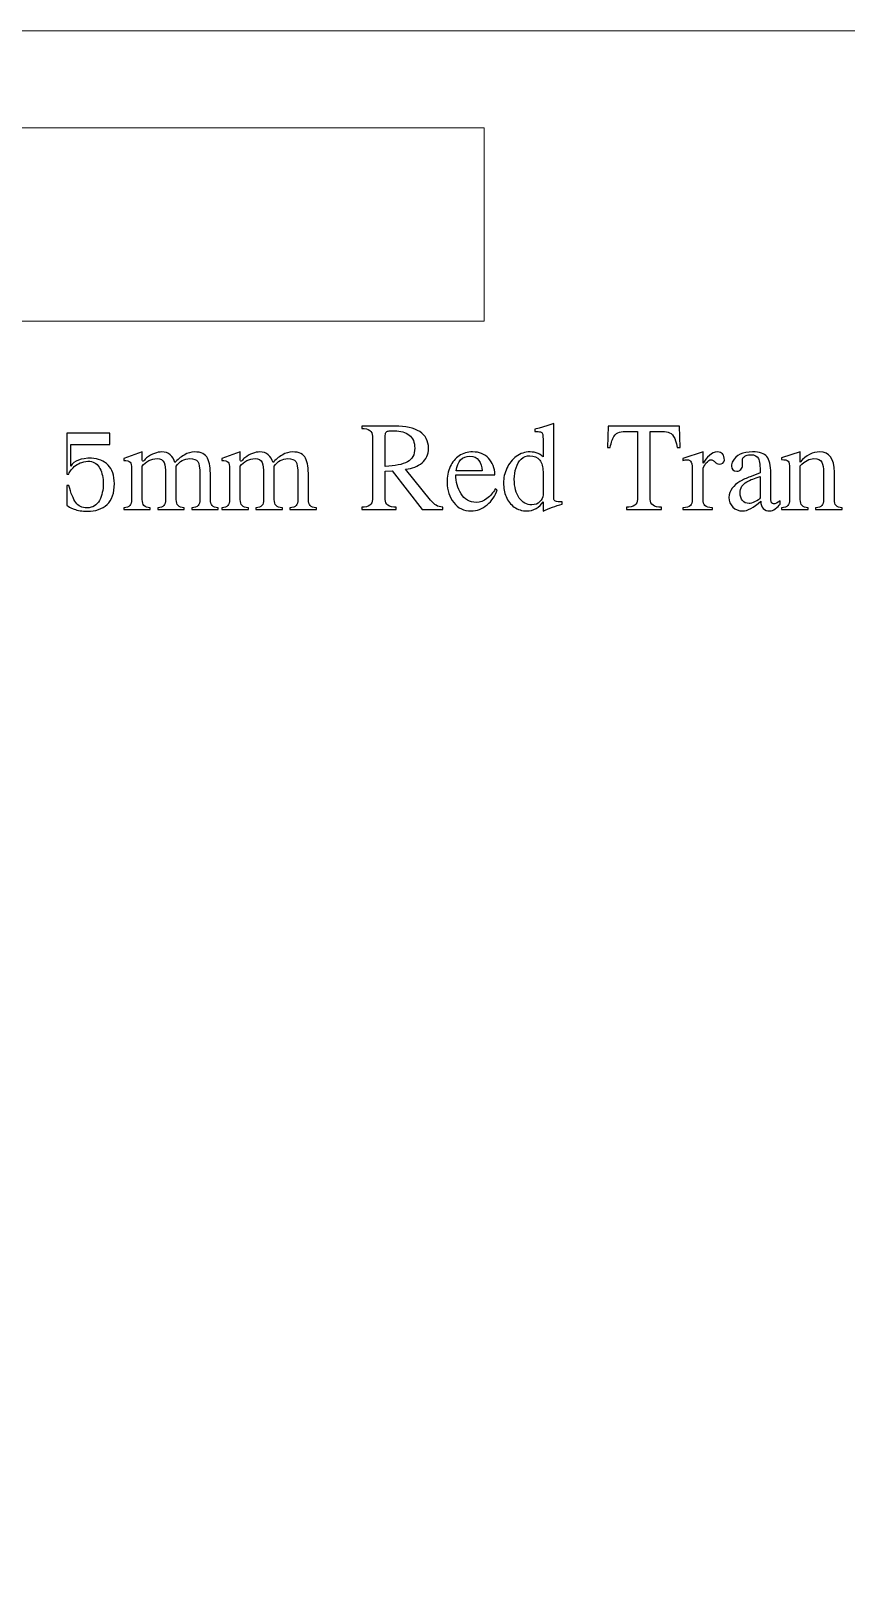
# Model space of a CAD drawing. Header units: inches. Extents: x -3.38 to 3.4, y -1.34 to 5.52.
# Drawn here: x 0.892 to 1.722, y 3.321 to 4.896 of the extents above; entities that cross this region are included whole.
import ezdxf

# ---------------------------------------------------------------- set-up
doc = ezdxf.new("R2010")
doc.units = ezdxf.units.IN
doc.header["$MEASUREMENT"] = 0
doc.layers.add('Layer 1', color=7, linetype='Continuous')

msp = doc.modelspace()

# ---------------------------------------------------------------- linework, layer by layer
at = {"layer": 'Layer 1', "lineweight": 5}
msp.add_lwpolyline([(0.5266, 4.6008), (1.3534, 4.6008), (1.3534, 4.7977), (0.5266, 4.7977), (0.5266, 4.6008)], close=True, dxfattribs=at)
msp.add_open_spline([(0.234, 4.8961), (0.234, 4.8961), (3.2208, 4.8961), (3.2208, 4.8961), (3.2208, 4.8961), (3.3197, 4.8961), (3.4006, 4.8114), (3.4006, 4.7078), (3.4006, 4.7078), (3.4006, 4.7078), (3.4006, 1.9348), (3.4006, 1.9348), (3.4006, 1.9348), (3.4006, 1.8312), (3.3197, 1.7465), (3.2208, 1.7465), (3.2208, 1.7465), (3.2208, 1.7465), (0.234, 1.7465), (0.234, 1.7465), (0.234, 1.7465), (0.1351, 1.7465), (0.0542, 1.8312), (0.0542, 1.9348), (0.0542, 1.9348), (0.0542, 1.9348), (0.0542, 4.7078), (0.0542, 4.7078), (0.0542, 4.7078), (0.0542, 4.8114), (0.1351, 4.8961), (0.234, 4.8961)], degree=3, knots=[0, 0, 0, 0, 0.125, 0.125, 0.125, 0.125, 0.25, 0.25, 0.25, 0.25, 0.375, 0.375, 0.375, 0.375, 0.5, 0.5, 0.5, 0.5, 0.625, 0.625, 0.625, 0.625, 0.75, 0.75, 0.75, 0.75, 0.875, 0.875, 0.875, 0.875, 1, 1, 1, 1], dxfattribs=at)
at = {"layer": 'Layer 1'}
for points, knots in [([(1.2396, 4.4839), (1.2396, 4.4891), (1.2359, 4.4917), (1.2287, 4.4917), (1.2287, 4.4917), (1.2287, 4.4917), (1.2287, 4.4942), (1.2287, 4.4942), (1.2287, 4.4942), (1.2287, 4.4942), (1.2625, 4.4942), (1.2625, 4.4942), (1.2625, 4.4942), (1.2734, 4.4942), (1.2818, 4.4923), (1.2878, 4.4885), (1.2878, 4.4885), (1.2937, 4.4847), (1.2967, 4.4791), (1.2967, 4.4716), (1.2967, 4.4716), (1.2967, 4.4653), (1.2945, 4.4603), (1.2901, 4.4568), (1.2901, 4.4568), (1.2857, 4.4533), (1.2801, 4.4511), (1.2734, 4.4502), (1.2734, 4.4502), (1.2734, 4.4502), (1.2988, 4.4187), (1.2988, 4.4187), (1.2988, 4.4187), (1.3008, 4.4164), (1.3027, 4.4147), (1.3045, 4.4136), (1.3045, 4.4136), (1.3062, 4.4125), (1.3084, 4.4119), (1.3111, 4.4117), (1.3111, 4.4117), (1.3111, 4.4117), (1.3111, 4.4092), (1.3111, 4.4092), (1.3111, 4.4092), (1.3111, 4.4092), (1.2903, 4.4092), (1.2903, 4.4092), (1.2903, 4.4092), (1.2903, 4.4092), (1.2598, 4.4486), (1.2598, 4.4486), (1.2598, 4.4486), (1.2598, 4.4486), (1.2526, 4.4484), (1.2526, 4.4484), (1.2526, 4.4484), (1.2526, 4.4484), (1.2526, 4.4195), (1.2526, 4.4195), (1.2526, 4.4195), (1.2526, 4.4143), (1.2564, 4.4117), (1.2639, 4.4117), (1.2639, 4.4117), (1.2639, 4.4117), (1.2639, 4.4092), (1.2639, 4.4092), (1.2639, 4.4092), (1.2639, 4.4092), (1.2287, 4.4092), (1.2287, 4.4092), (1.2287, 4.4092), (1.2287, 4.4092), (1.2287, 4.4117), (1.2287, 4.4117), (1.2287, 4.4117), (1.2359, 4.4117), (1.2396, 4.4143), (1.2396, 4.4195), (1.2396, 4.4195), (1.2396, 4.4195), (1.2396, 4.4839), (1.2396, 4.4839)], [0, 0, 0, 0, 0.047619, 0.047619, 0.047619, 0.047619, 0.095238, 0.095238, 0.095238, 0.095238, 0.142857, 0.142857, 0.142857, 0.142857, 0.190476, 0.190476, 0.190476, 0.190476, 0.238095, 0.238095, 0.238095, 0.238095, 0.285714, 0.285714, 0.285714, 0.285714, 0.333333, 0.333333, 0.333333, 0.333333, 0.380952, 0.380952, 0.380952, 0.380952, 0.428571, 0.428571, 0.428571, 0.428571, 0.47619, 0.47619, 0.47619, 0.47619, 0.52381, 0.52381, 0.52381, 0.52381, 0.571429, 0.571429, 0.571429, 0.571429, 0.619048, 0.619048, 0.619048, 0.619048, 0.666667, 0.666667, 0.666667, 0.666667, 0.714286, 0.714286, 0.714286, 0.714286, 0.761905, 0.761905, 0.761905, 0.761905, 0.809524, 0.809524, 0.809524, 0.809524, 0.857143, 0.857143, 0.857143, 0.857143, 0.904762, 0.904762, 0.904762, 0.904762, 0.952381, 0.952381, 0.952381, 0.952381, 1, 1, 1, 1]), ([(1.2526, 4.4531), (1.2627, 4.4536), (1.2703, 4.4551), (1.2752, 4.4578), (1.2752, 4.4578), (1.2802, 4.4604), (1.2827, 4.465), (1.2827, 4.4716), (1.2827, 4.4716), (1.2827, 4.4776), (1.2808, 4.4821), (1.2771, 4.485), (1.2771, 4.485), (1.2733, 4.4879), (1.2684, 4.4893), (1.2621, 4.4893), (1.2621, 4.4893), (1.259, 4.4893), (1.2568, 4.4893), (1.2556, 4.4891), (1.2556, 4.4891), (1.2545, 4.4889), (1.2537, 4.4884), (1.2533, 4.4876), (1.2533, 4.4876), (1.2529, 4.4868), (1.2526, 4.4853), (1.2526, 4.4833), (1.2526, 4.4833), (1.2526, 4.4833), (1.2526, 4.4531), (1.2526, 4.4531)], [0, 0, 0, 0, 0.125, 0.125, 0.125, 0.125, 0.25, 0.25, 0.25, 0.25, 0.375, 0.375, 0.375, 0.375, 0.5, 0.5, 0.5, 0.5, 0.625, 0.625, 0.625, 0.625, 0.75, 0.75, 0.75, 0.75, 0.875, 0.875, 0.875, 0.875, 1, 1, 1, 1]), ([(1.4241, 4.4207), (1.4241, 4.4192), (1.4247, 4.4181), (1.4259, 4.4177), (1.4259, 4.4177), (1.4271, 4.4172), (1.4293, 4.417), (1.4327, 4.417), (1.4327, 4.417), (1.4327, 4.417), (1.4327, 4.4149), (1.4327, 4.4149), (1.4327, 4.4149), (1.4259, 4.413), (1.4194, 4.4105), (1.4132, 4.4075), (1.4132, 4.4075), (1.4132, 4.4075), (1.4132, 4.417), (1.4132, 4.417), (1.4132, 4.417), (1.4115, 4.4143), (1.4091, 4.4121), (1.4061, 4.4104), (1.4061, 4.4104), (1.4031, 4.4087), (1.4, 4.4078), (1.3968, 4.4078), (1.3968, 4.4078), (1.3918, 4.4078), (1.3875, 4.4092), (1.3839, 4.4118), (1.3839, 4.4118), (1.3802, 4.4145), (1.3775, 4.418), (1.3757, 4.4224), (1.3757, 4.4224), (1.3739, 4.4267), (1.373, 4.4313), (1.373, 4.4362), (1.373, 4.4362), (1.373, 4.4414), (1.3741, 4.4464), (1.3764, 4.4513), (1.3764, 4.4513), (1.3786, 4.4561), (1.3818, 4.4601), (1.386, 4.4633), (1.386, 4.4633), (1.3901, 4.4664), (1.3947, 4.4679), (1.4, 4.4679), (1.4, 4.4679), (1.403, 4.4679), (1.4057, 4.4674), (1.4081, 4.4663), (1.4081, 4.4663), (1.4105, 4.4652), (1.4122, 4.464), (1.4132, 4.4628), (1.4132, 4.4628), (1.4132, 4.4628), (1.4132, 4.4812), (1.4132, 4.4812), (1.4132, 4.4812), (1.4132, 4.4837), (1.4131, 4.4855), (1.4127, 4.4864), (1.4127, 4.4864), (1.4124, 4.4873), (1.4117, 4.488), (1.4106, 4.4883), (1.4106, 4.4883), (1.4095, 4.4886), (1.4076, 4.4887), (1.4048, 4.4887), (1.4048, 4.4887), (1.4048, 4.4887), (1.4048, 4.4911), (1.4048, 4.4911), (1.4048, 4.4911), (1.4115, 4.4927), (1.4152, 4.4937), (1.4159, 4.494), (1.4159, 4.494), (1.4159, 4.494), (1.4241, 4.4967), (1.4241, 4.4967), (1.4241, 4.4967), (1.4241, 4.4967), (1.4241, 4.4207), (1.4241, 4.4207)], [0, 0, 0, 0, 0.043478, 0.043478, 0.043478, 0.043478, 0.086957, 0.086957, 0.086957, 0.086957, 0.130435, 0.130435, 0.130435, 0.130435, 0.173913, 0.173913, 0.173913, 0.173913, 0.217391, 0.217391, 0.217391, 0.217391, 0.26087, 0.26087, 0.26087, 0.26087, 0.304348, 0.304348, 0.304348, 0.304348, 0.347826, 0.347826, 0.347826, 0.347826, 0.391304, 0.391304, 0.391304, 0.391304, 0.434783, 0.434783, 0.434783, 0.434783, 0.478261, 0.478261, 0.478261, 0.478261, 0.521739, 0.521739, 0.521739, 0.521739, 0.565217, 0.565217, 0.565217, 0.565217, 0.608696, 0.608696, 0.608696, 0.608696, 0.652174, 0.652174, 0.652174, 0.652174, 0.695652, 0.695652, 0.695652, 0.695652, 0.73913, 0.73913, 0.73913, 0.73913, 0.782609, 0.782609, 0.782609, 0.782609, 0.826087, 0.826087, 0.826087, 0.826087, 0.869565, 0.869565, 0.869565, 0.869565, 0.913043, 0.913043, 0.913043, 0.913043, 0.956522, 0.956522, 0.956522, 0.956522, 1, 1, 1, 1]), ([(1.5336, 4.4092), (1.5336, 4.4092), (1.498, 4.4092), (1.498, 4.4092), (1.498, 4.4092), (1.498, 4.4092), (1.498, 4.4117), (1.498, 4.4117), (1.498, 4.4117), (1.5055, 4.4117), (1.5093, 4.4143), (1.5093, 4.4195), (1.5093, 4.4195), (1.5093, 4.4195), (1.5093, 4.4887), (1.5093, 4.4887), (1.5093, 4.4887), (1.5093, 4.4887), (1.5, 4.4887), (1.5, 4.4887), (1.5, 4.4887), (1.496, 4.4887), (1.493, 4.4885), (1.4909, 4.488), (1.4909, 4.488), (1.4889, 4.4874), (1.487, 4.486), (1.4854, 4.4837), (1.4854, 4.4837), (1.4839, 4.4814), (1.4826, 4.4776), (1.4816, 4.4724), (1.4816, 4.4724), (1.4816, 4.4724), (1.4787, 4.4724), (1.4787, 4.4724), (1.4787, 4.4724), (1.4787, 4.4724), (1.4795, 4.4942), (1.4795, 4.4942), (1.4795, 4.4942), (1.4795, 4.4942), (1.552, 4.4942), (1.552, 4.4942), (1.552, 4.4942), (1.552, 4.4942), (1.5528, 4.4724), (1.5528, 4.4724), (1.5528, 4.4724), (1.5528, 4.4724), (1.5497, 4.4724), (1.5497, 4.4724), (1.5497, 4.4724), (1.5488, 4.4776), (1.5476, 4.4813), (1.5461, 4.4836), (1.5461, 4.4836), (1.5445, 4.486), (1.5426, 4.4874), (1.5405, 4.488), (1.5405, 4.488), (1.5384, 4.4885), (1.5354, 4.4887), (1.5314, 4.4887), (1.5314, 4.4887), (1.5314, 4.4887), (1.5223, 4.4887), (1.5223, 4.4887), (1.5223, 4.4887), (1.5223, 4.4887), (1.5223, 4.4195), (1.5223, 4.4195), (1.5223, 4.4195), (1.5223, 4.4143), (1.5261, 4.4117), (1.5336, 4.4117), (1.5336, 4.4117), (1.5336, 4.4117), (1.5336, 4.4092), (1.5336, 4.4092)], [0, 0, 0, 0, 0.05, 0.05, 0.05, 0.05, 0.1, 0.1, 0.1, 0.1, 0.15, 0.15, 0.15, 0.15, 0.2, 0.2, 0.2, 0.2, 0.25, 0.25, 0.25, 0.25, 0.3, 0.3, 0.3, 0.3, 0.35, 0.35, 0.35, 0.35, 0.4, 0.4, 0.4, 0.4, 0.45, 0.45, 0.45, 0.45, 0.5, 0.5, 0.5, 0.5, 0.55, 0.55, 0.55, 0.55, 0.6, 0.6, 0.6, 0.6, 0.65, 0.65, 0.65, 0.65, 0.7, 0.7, 0.7, 0.7, 0.75, 0.75, 0.75, 0.75, 0.8, 0.8, 0.8, 0.8, 0.85, 0.85, 0.85, 0.85, 0.9, 0.9, 0.9, 0.9, 0.95, 0.95, 0.95, 0.95, 1, 1, 1, 1]), ([(0.9288, 4.4454), (0.9288, 4.4454), (0.9288, 4.4869), (0.9288, 4.4869), (0.9288, 4.4869), (0.9288, 4.4869), (0.9724, 4.4869), (0.9724, 4.4869), (0.9724, 4.4869), (0.9724, 4.4869), (0.9724, 4.4753), (0.9724, 4.4753), (0.9724, 4.4753), (0.9724, 4.4753), (0.9327, 4.4753), (0.9327, 4.4753), (0.9327, 4.4753), (0.9327, 4.4753), (0.9327, 4.4535), (0.9327, 4.4535), (0.9327, 4.4535), (0.9361, 4.4589), (0.9431, 4.4615), (0.9538, 4.4615), (0.9538, 4.4615), (0.9607, 4.4611), (0.9663, 4.4588), (0.9706, 4.4545), (0.9706, 4.4545), (0.9748, 4.4502), (0.977, 4.4439), (0.9771, 4.4356), (0.9771, 4.4356), (0.9771, 4.426), (0.9746, 4.4189), (0.9696, 4.4143), (0.9696, 4.4143), (0.9647, 4.4098), (0.958, 4.4075), (0.9498, 4.4075), (0.9498, 4.4075), (0.9442, 4.4075), (0.9396, 4.4082), (0.9361, 4.4097), (0.9361, 4.4097), (0.9325, 4.4112), (0.93, 4.4124), (0.9288, 4.4135), (0.9288, 4.4135), (0.9288, 4.4135), (0.9288, 4.4337), (0.9288, 4.4337), (0.9288, 4.4337), (0.9288, 4.4337), (0.9308, 4.4337), (0.9308, 4.4337), (0.9308, 4.4337), (0.9329, 4.4258), (0.9353, 4.42), (0.9378, 4.4164), (0.9378, 4.4164), (0.9403, 4.4128), (0.9442, 4.411), (0.9494, 4.411), (0.9494, 4.411), (0.9551, 4.4111), (0.9593, 4.4136), (0.9619, 4.4185), (0.9619, 4.4185), (0.9645, 4.4235), (0.9658, 4.4292), (0.9658, 4.4356), (0.9658, 4.4356), (0.9657, 4.4415), (0.9646, 4.4466), (0.9624, 4.4509), (0.9624, 4.4509), (0.9602, 4.4552), (0.9568, 4.4577), (0.9522, 4.4584), (0.9522, 4.4584), (0.9462, 4.4584), (0.9414, 4.4569), (0.9377, 4.454), (0.9377, 4.454), (0.9339, 4.4511), (0.9316, 4.4483), (0.9308, 4.4454), (0.9308, 4.4454), (0.9308, 4.4454), (0.9288, 4.4454), (0.9288, 4.4454)], [0, 0, 0, 0, 0.043478, 0.043478, 0.043478, 0.043478, 0.086957, 0.086957, 0.086957, 0.086957, 0.130435, 0.130435, 0.130435, 0.130435, 0.173913, 0.173913, 0.173913, 0.173913, 0.217391, 0.217391, 0.217391, 0.217391, 0.26087, 0.26087, 0.26087, 0.26087, 0.304348, 0.304348, 0.304348, 0.304348, 0.347826, 0.347826, 0.347826, 0.347826, 0.391304, 0.391304, 0.391304, 0.391304, 0.434783, 0.434783, 0.434783, 0.434783, 0.478261, 0.478261, 0.478261, 0.478261, 0.521739, 0.521739, 0.521739, 0.521739, 0.565217, 0.565217, 0.565217, 0.565217, 0.608696, 0.608696, 0.608696, 0.608696, 0.652174, 0.652174, 0.652174, 0.652174, 0.695652, 0.695652, 0.695652, 0.695652, 0.73913, 0.73913, 0.73913, 0.73913, 0.782609, 0.782609, 0.782609, 0.782609, 0.826087, 0.826087, 0.826087, 0.826087, 0.869565, 0.869565, 0.869565, 0.869565, 0.913043, 0.913043, 0.913043, 0.913043, 0.956522, 0.956522, 0.956522, 0.956522, 1, 1, 1, 1]), ([(0.9946, 4.4506), (0.9946, 4.4541), (0.9941, 4.4564), (0.993, 4.4575), (0.993, 4.4575), (0.992, 4.4586), (0.9898, 4.4592), (0.9866, 4.4592), (0.9866, 4.4592), (0.9866, 4.4592), (0.9866, 4.4613), (0.9866, 4.4613), (0.9866, 4.4613), (0.9866, 4.4613), (1.0055, 4.4679), (1.0055, 4.4679), (1.0055, 4.4679), (1.0055, 4.4679), (1.0055, 4.4596), (1.0055, 4.4596), (1.0055, 4.4596), (1.0055, 4.4588), (1.0057, 4.4584), (1.006, 4.4584), (1.006, 4.4584), (1.0063, 4.4584), (1.0066, 4.4586), (1.007, 4.4589), (1.007, 4.4589), (1.0074, 4.4593), (1.0079, 4.4598), (1.0084, 4.4604), (1.0084, 4.4604), (1.009, 4.461), (1.0095, 4.4615), (1.0099, 4.4619), (1.0099, 4.4619), (1.0154, 4.4659), (1.0206, 4.4679), (1.0255, 4.4679), (1.0255, 4.4679), (1.0288, 4.4679), (1.0316, 4.4669), (1.034, 4.4649), (1.034, 4.4649), (1.0364, 4.4629), (1.038, 4.4602), (1.0387, 4.457), (1.0387, 4.457), (1.0413, 4.46), (1.0444, 4.4625), (1.048, 4.4647), (1.048, 4.4647), (1.0517, 4.4669), (1.0552, 4.4679), (1.0585, 4.4679), (1.0585, 4.4679), (1.0654, 4.4679), (1.0699, 4.4658), (1.0719, 4.4614), (1.0719, 4.4614), (1.0739, 4.457), (1.0749, 4.451), (1.0749, 4.4434), (1.0749, 4.4434), (1.0749, 4.4434), (1.0749, 4.4195), (1.0749, 4.4195), (1.0749, 4.4195), (1.0749, 4.4167), (1.0755, 4.4146), (1.0766, 4.4133), (1.0766, 4.4133), (1.0778, 4.412), (1.0799, 4.4112), (1.0828, 4.411), (1.0828, 4.411), (1.0828, 4.411), (1.0828, 4.4092), (1.0828, 4.4092), (1.0828, 4.4092), (1.0828, 4.4092), (1.0558, 4.4092), (1.0558, 4.4092), (1.0558, 4.4092), (1.0558, 4.4092), (1.0558, 4.411), (1.0558, 4.411), (1.0558, 4.411), (1.0589, 4.4112), (1.0611, 4.412), (1.0622, 4.4133), (1.0622, 4.4133), (1.0634, 4.4146), (1.064, 4.4167), (1.064, 4.4195), (1.064, 4.4195), (1.064, 4.4195), (1.064, 4.4456), (1.064, 4.4456), (1.064, 4.4456), (1.064, 4.4517), (1.0633, 4.4559), (1.062, 4.458), (1.062, 4.458), (1.0606, 4.4601), (1.0579, 4.4611), (1.0539, 4.4611), (1.0539, 4.4611), (1.0481, 4.4611), (1.0435, 4.4585), (1.0401, 4.4533), (1.0401, 4.4533), (1.0401, 4.4533), (1.0401, 4.4195), (1.0401, 4.4195), (1.0401, 4.4195), (1.0401, 4.4167), (1.0407, 4.4146), (1.0419, 4.4133), (1.0419, 4.4133), (1.0431, 4.412), (1.0452, 4.4112), (1.0482, 4.411), (1.0482, 4.411), (1.0482, 4.411), (1.0482, 4.4092), (1.0482, 4.4092), (1.0482, 4.4092), (1.0482, 4.4092), (1.0212, 4.4092), (1.0212, 4.4092), (1.0212, 4.4092), (1.0212, 4.4092), (1.0212, 4.411), (1.0212, 4.411), (1.0212, 4.411), (1.0242, 4.4112), (1.0263, 4.412), (1.0275, 4.4133), (1.0275, 4.4133), (1.0286, 4.4146), (1.0292, 4.4167), (1.0292, 4.4195), (1.0292, 4.4195), (1.0292, 4.4195), (1.0292, 4.4461), (1.0292, 4.4461), (1.0292, 4.4461), (1.0292, 4.4507), (1.0287, 4.4543), (1.0276, 4.457), (1.0276, 4.457), (1.0265, 4.4598), (1.0242, 4.4611), (1.0205, 4.4611), (1.0205, 4.4611), (1.0176, 4.4611), (1.0148, 4.4604), (1.012, 4.459), (1.012, 4.459), (1.0092, 4.4576), (1.007, 4.4558), (1.0055, 4.4535), (1.0055, 4.4535), (1.0055, 4.4535), (1.0055, 4.4195), (1.0055, 4.4195), (1.0055, 4.4195), (1.0055, 4.4167), (1.006, 4.4146), (1.0072, 4.4133), (1.0072, 4.4133), (1.0084, 4.412), (1.0105, 4.4112), (1.0136, 4.411), (1.0136, 4.411), (1.0136, 4.411), (1.0136, 4.4092), (1.0136, 4.4092), (1.0136, 4.4092), (1.0136, 4.4092), (0.9866, 4.4092), (0.9866, 4.4092), (0.9866, 4.4092), (0.9866, 4.4092), (0.9866, 4.411), (0.9866, 4.411), (0.9866, 4.411), (0.9896, 4.4112), (0.9917, 4.412), (0.9929, 4.4133), (0.9929, 4.4133), (0.994, 4.4146), (0.9946, 4.4167), (0.9946, 4.4195), (0.9946, 4.4195), (0.9946, 4.4195), (0.9946, 4.4506), (0.9946, 4.4506)], [0, 0, 0, 0, 0.02, 0.02, 0.02, 0.02, 0.04, 0.04, 0.04, 0.04, 0.06, 0.06, 0.06, 0.06, 0.08, 0.08, 0.08, 0.08, 0.1, 0.1, 0.1, 0.1, 0.12, 0.12, 0.12, 0.12, 0.14, 0.14, 0.14, 0.14, 0.16, 0.16, 0.16, 0.16, 0.18, 0.18, 0.18, 0.18, 0.2, 0.2, 0.2, 0.2, 0.22, 0.22, 0.22, 0.22, 0.24, 0.24, 0.24, 0.24, 0.26, 0.26, 0.26, 0.26, 0.28, 0.28, 0.28, 0.28, 0.3, 0.3, 0.3, 0.3, 0.32, 0.32, 0.32, 0.32, 0.34, 0.34, 0.34, 0.34, 0.36, 0.36, 0.36, 0.36, 0.38, 0.38, 0.38, 0.38, 0.4, 0.4, 0.4, 0.4, 0.42, 0.42, 0.42, 0.42, 0.44, 0.44, 0.44, 0.44, 0.46, 0.46, 0.46, 0.46, 0.48, 0.48, 0.48, 0.48, 0.5, 0.5, 0.5, 0.5, 0.52, 0.52, 0.52, 0.52, 0.54, 0.54, 0.54, 0.54, 0.56, 0.56, 0.56, 0.56, 0.58, 0.58, 0.58, 0.58, 0.6, 0.6, 0.6, 0.6, 0.62, 0.62, 0.62, 0.62, 0.64, 0.64, 0.64, 0.64, 0.66, 0.66, 0.66, 0.66, 0.68, 0.68, 0.68, 0.68, 0.7, 0.7, 0.7, 0.7, 0.72, 0.72, 0.72, 0.72, 0.74, 0.74, 0.74, 0.74, 0.76, 0.76, 0.76, 0.76, 0.78, 0.78, 0.78, 0.78, 0.8, 0.8, 0.8, 0.8, 0.82, 0.82, 0.82, 0.82, 0.84, 0.84, 0.84, 0.84, 0.86, 0.86, 0.86, 0.86, 0.88, 0.88, 0.88, 0.88, 0.9, 0.9, 0.9, 0.9, 0.92, 0.92, 0.92, 0.92, 0.94, 0.94, 0.94, 0.94, 0.96, 0.96, 0.96, 0.96, 0.98, 0.98, 0.98, 0.98, 1, 1, 1, 1]), ([(1.0943, 4.4506), (1.0943, 4.4541), (1.0938, 4.4564), (1.0928, 4.4575), (1.0928, 4.4575), (1.0918, 4.4586), (1.0896, 4.4592), (1.0864, 4.4592), (1.0864, 4.4592), (1.0864, 4.4592), (1.0864, 4.4613), (1.0864, 4.4613), (1.0864, 4.4613), (1.0864, 4.4613), (1.1052, 4.4679), (1.1052, 4.4679), (1.1052, 4.4679), (1.1052, 4.4679), (1.1052, 4.4596), (1.1052, 4.4596), (1.1052, 4.4596), (1.1052, 4.4588), (1.1054, 4.4584), (1.1058, 4.4584), (1.1058, 4.4584), (1.106, 4.4584), (1.1064, 4.4586), (1.1068, 4.4589), (1.1068, 4.4589), (1.1072, 4.4593), (1.1077, 4.4598), (1.1082, 4.4604), (1.1082, 4.4604), (1.1087, 4.461), (1.1092, 4.4615), (1.1097, 4.4619), (1.1097, 4.4619), (1.1151, 4.4659), (1.1203, 4.4679), (1.1252, 4.4679), (1.1252, 4.4679), (1.1285, 4.4679), (1.1313, 4.4669), (1.1337, 4.4649), (1.1337, 4.4649), (1.1362, 4.4629), (1.1377, 4.4602), (1.1385, 4.457), (1.1385, 4.457), (1.141, 4.46), (1.1441, 4.4625), (1.1478, 4.4647), (1.1478, 4.4647), (1.1514, 4.4669), (1.1549, 4.4679), (1.1583, 4.4679), (1.1583, 4.4679), (1.1652, 4.4679), (1.1696, 4.4658), (1.1716, 4.4614), (1.1716, 4.4614), (1.1736, 4.457), (1.1746, 4.451), (1.1746, 4.4434), (1.1746, 4.4434), (1.1746, 4.4434), (1.1746, 4.4195), (1.1746, 4.4195), (1.1746, 4.4195), (1.1746, 4.4167), (1.1752, 4.4146), (1.1764, 4.4133), (1.1764, 4.4133), (1.1775, 4.412), (1.1796, 4.4112), (1.1826, 4.411), (1.1826, 4.411), (1.1826, 4.411), (1.1826, 4.4092), (1.1826, 4.4092), (1.1826, 4.4092), (1.1826, 4.4092), (1.1556, 4.4092), (1.1556, 4.4092), (1.1556, 4.4092), (1.1556, 4.4092), (1.1556, 4.411), (1.1556, 4.411), (1.1556, 4.411), (1.1587, 4.4112), (1.1608, 4.412), (1.162, 4.4133), (1.162, 4.4133), (1.1632, 4.4146), (1.1637, 4.4167), (1.1637, 4.4195), (1.1637, 4.4195), (1.1637, 4.4195), (1.1637, 4.4456), (1.1637, 4.4456), (1.1637, 4.4456), (1.1637, 4.4517), (1.1631, 4.4559), (1.1617, 4.458), (1.1617, 4.458), (1.1604, 4.4601), (1.1577, 4.4611), (1.1536, 4.4611), (1.1536, 4.4611), (1.1479, 4.4611), (1.1433, 4.4585), (1.1398, 4.4533), (1.1398, 4.4533), (1.1398, 4.4533), (1.1398, 4.4195), (1.1398, 4.4195), (1.1398, 4.4195), (1.1398, 4.4167), (1.1404, 4.4146), (1.1416, 4.4133), (1.1416, 4.4133), (1.1428, 4.412), (1.1449, 4.4112), (1.148, 4.411), (1.148, 4.411), (1.148, 4.411), (1.148, 4.4092), (1.148, 4.4092), (1.148, 4.4092), (1.148, 4.4092), (1.121, 4.4092), (1.121, 4.4092), (1.121, 4.4092), (1.121, 4.4092), (1.121, 4.411), (1.121, 4.411), (1.121, 4.411), (1.124, 4.4112), (1.126, 4.412), (1.1272, 4.4133), (1.1272, 4.4133), (1.1284, 4.4146), (1.1289, 4.4167), (1.1289, 4.4195), (1.1289, 4.4195), (1.1289, 4.4195), (1.1289, 4.4461), (1.1289, 4.4461), (1.1289, 4.4461), (1.1289, 4.4507), (1.1284, 4.4543), (1.1273, 4.457), (1.1273, 4.457), (1.1263, 4.4598), (1.1239, 4.4611), (1.1202, 4.4611), (1.1202, 4.4611), (1.1174, 4.4611), (1.1146, 4.4604), (1.1118, 4.459), (1.1118, 4.459), (1.109, 4.4576), (1.1068, 4.4558), (1.1052, 4.4535), (1.1052, 4.4535), (1.1052, 4.4535), (1.1052, 4.4195), (1.1052, 4.4195), (1.1052, 4.4195), (1.1052, 4.4167), (1.1058, 4.4146), (1.107, 4.4133), (1.107, 4.4133), (1.1082, 4.412), (1.1103, 4.4112), (1.1134, 4.411), (1.1134, 4.411), (1.1134, 4.411), (1.1134, 4.4092), (1.1134, 4.4092), (1.1134, 4.4092), (1.1134, 4.4092), (1.0864, 4.4092), (1.0864, 4.4092), (1.0864, 4.4092), (1.0864, 4.4092), (1.0864, 4.411), (1.0864, 4.411), (1.0864, 4.411), (1.0894, 4.4112), (1.0914, 4.412), (1.0926, 4.4133), (1.0926, 4.4133), (1.0937, 4.4146), (1.0943, 4.4167), (1.0943, 4.4195), (1.0943, 4.4195), (1.0943, 4.4195), (1.0943, 4.4506), (1.0943, 4.4506)], [0, 0, 0, 0, 0.02, 0.02, 0.02, 0.02, 0.04, 0.04, 0.04, 0.04, 0.06, 0.06, 0.06, 0.06, 0.08, 0.08, 0.08, 0.08, 0.1, 0.1, 0.1, 0.1, 0.12, 0.12, 0.12, 0.12, 0.14, 0.14, 0.14, 0.14, 0.16, 0.16, 0.16, 0.16, 0.18, 0.18, 0.18, 0.18, 0.2, 0.2, 0.2, 0.2, 0.22, 0.22, 0.22, 0.22, 0.24, 0.24, 0.24, 0.24, 0.26, 0.26, 0.26, 0.26, 0.28, 0.28, 0.28, 0.28, 0.3, 0.3, 0.3, 0.3, 0.32, 0.32, 0.32, 0.32, 0.34, 0.34, 0.34, 0.34, 0.36, 0.36, 0.36, 0.36, 0.38, 0.38, 0.38, 0.38, 0.4, 0.4, 0.4, 0.4, 0.42, 0.42, 0.42, 0.42, 0.44, 0.44, 0.44, 0.44, 0.46, 0.46, 0.46, 0.46, 0.48, 0.48, 0.48, 0.48, 0.5, 0.5, 0.5, 0.5, 0.52, 0.52, 0.52, 0.52, 0.54, 0.54, 0.54, 0.54, 0.56, 0.56, 0.56, 0.56, 0.58, 0.58, 0.58, 0.58, 0.6, 0.6, 0.6, 0.6, 0.62, 0.62, 0.62, 0.62, 0.64, 0.64, 0.64, 0.64, 0.66, 0.66, 0.66, 0.66, 0.68, 0.68, 0.68, 0.68, 0.7, 0.7, 0.7, 0.7, 0.72, 0.72, 0.72, 0.72, 0.74, 0.74, 0.74, 0.74, 0.76, 0.76, 0.76, 0.76, 0.78, 0.78, 0.78, 0.78, 0.8, 0.8, 0.8, 0.8, 0.82, 0.82, 0.82, 0.82, 0.84, 0.84, 0.84, 0.84, 0.86, 0.86, 0.86, 0.86, 0.88, 0.88, 0.88, 0.88, 0.9, 0.9, 0.9, 0.9, 0.92, 0.92, 0.92, 0.92, 0.94, 0.94, 0.94, 0.94, 0.96, 0.96, 0.96, 0.96, 0.98, 0.98, 0.98, 0.98, 1, 1, 1, 1]), ([(1.3244, 4.4446), (1.3244, 4.4375), (1.3263, 4.431), (1.3298, 4.4253), (1.3298, 4.4253), (1.3334, 4.4195), (1.3385, 4.4166), (1.3452, 4.4166), (1.3452, 4.4166), (1.3491, 4.4166), (1.3528, 4.4179), (1.3562, 4.4205), (1.3562, 4.4205), (1.3596, 4.4231), (1.3624, 4.4263), (1.3646, 4.4302), (1.3646, 4.4302), (1.3646, 4.4302), (1.3667, 4.4294), (1.3667, 4.4294), (1.3667, 4.4294), (1.3646, 4.4233), (1.3611, 4.4181), (1.3563, 4.414), (1.3563, 4.414), (1.3515, 4.4099), (1.346, 4.4078), (1.3399, 4.4078), (1.3399, 4.4078), (1.3327, 4.4078), (1.3269, 4.4107), (1.3224, 4.4163), (1.3224, 4.4163), (1.3178, 4.422), (1.3156, 4.4288), (1.3156, 4.4367), (1.3156, 4.4367), (1.3156, 4.4427), (1.3166, 4.4481), (1.3188, 4.4529), (1.3188, 4.4529), (1.3209, 4.4576), (1.3239, 4.4613), (1.3279, 4.4639), (1.3279, 4.4639), (1.3318, 4.4666), (1.3364, 4.4679), (1.3416, 4.4679), (1.3416, 4.4679), (1.3484, 4.4679), (1.3538, 4.4658), (1.3578, 4.4614), (1.3578, 4.4614), (1.3619, 4.4571), (1.364, 4.4515), (1.3642, 4.4446), (1.3642, 4.4446), (1.3642, 4.4446), (1.3244, 4.4446), (1.3244, 4.4446)], [0, 0, 0, 0, 0.066667, 0.066667, 0.066667, 0.066667, 0.133333, 0.133333, 0.133333, 0.133333, 0.2, 0.2, 0.2, 0.2, 0.266667, 0.266667, 0.266667, 0.266667, 0.333333, 0.333333, 0.333333, 0.333333, 0.4, 0.4, 0.4, 0.4, 0.466667, 0.466667, 0.466667, 0.466667, 0.533333, 0.533333, 0.533333, 0.533333, 0.6, 0.6, 0.6, 0.6, 0.666667, 0.666667, 0.666667, 0.666667, 0.733333, 0.733333, 0.733333, 0.733333, 0.8, 0.8, 0.8, 0.8, 0.866667, 0.866667, 0.866667, 0.866667, 0.933333, 0.933333, 0.933333, 0.933333, 1, 1, 1, 1]), ([(1.3512, 4.4486), (1.351, 4.4529), (1.3498, 4.4564), (1.3478, 4.4592), (1.3478, 4.4592), (1.3458, 4.4621), (1.3429, 4.4635), (1.3389, 4.4635), (1.3389, 4.4635), (1.3309, 4.4635), (1.3262, 4.4585), (1.3247, 4.4486), (1.3247, 4.4486), (1.3247, 4.4486), (1.3512, 4.4486), (1.3512, 4.4486)], [0, 0, 0, 0, 0.25, 0.25, 0.25, 0.25, 0.5, 0.5, 0.5, 0.5, 0.75, 0.75, 0.75, 0.75, 1, 1, 1, 1]), ([(1.4132, 4.4477), (1.4132, 4.4527), (1.4121, 4.4566), (1.4098, 4.4596), (1.4098, 4.4596), (1.4076, 4.4625), (1.4042, 4.464), (1.3998, 4.464), (1.3998, 4.464), (1.3964, 4.464), (1.3935, 4.4629), (1.3911, 4.4606), (1.3911, 4.4606), (1.3887, 4.4584), (1.387, 4.4554), (1.3858, 4.4518), (1.3858, 4.4518), (1.3846, 4.4481), (1.384, 4.4442), (1.384, 4.4401), (1.384, 4.4401), (1.384, 4.432), (1.3857, 4.4256), (1.3889, 4.421), (1.3889, 4.421), (1.3922, 4.4164), (1.3966, 4.4141), (1.4019, 4.4141), (1.4019, 4.4141), (1.4052, 4.4141), (1.408, 4.4151), (1.4101, 4.4173), (1.4101, 4.4173), (1.4122, 4.4194), (1.4132, 4.4217), (1.4132, 4.4242), (1.4132, 4.4242), (1.4132, 4.4242), (1.4132, 4.4477), (1.4132, 4.4477)], [0, 0, 0, 0, 0.1, 0.1, 0.1, 0.1, 0.2, 0.2, 0.2, 0.2, 0.3, 0.3, 0.3, 0.3, 0.4, 0.4, 0.4, 0.4, 0.5, 0.5, 0.5, 0.5, 0.6, 0.6, 0.6, 0.6, 0.7, 0.7, 0.7, 0.7, 0.8, 0.8, 0.8, 0.8, 0.9, 0.9, 0.9, 0.9, 1, 1, 1, 1]), ([(1.5651, 4.4475), (1.5651, 4.4523), (1.5647, 4.4555), (1.564, 4.4573), (1.564, 4.4573), (1.5633, 4.4591), (1.562, 4.46), (1.56, 4.46), (1.56, 4.46), (1.5586, 4.46), (1.5571, 4.4597), (1.5555, 4.4592), (1.5555, 4.4592), (1.5555, 4.4592), (1.5555, 4.4612), (1.5555, 4.4612), (1.5555, 4.4612), (1.5555, 4.4612), (1.576, 4.4679), (1.576, 4.4679), (1.576, 4.4679), (1.576, 4.4679), (1.576, 4.4565), (1.576, 4.4565), (1.576, 4.4565), (1.5777, 4.4594), (1.5799, 4.462), (1.5825, 4.4644), (1.5825, 4.4644), (1.5851, 4.4668), (1.5878, 4.4679), (1.5906, 4.4679), (1.5906, 4.4679), (1.5953, 4.4679), (1.5977, 4.4651), (1.5977, 4.4596), (1.5977, 4.4596), (1.5974, 4.4568), (1.5956, 4.4555), (1.5925, 4.4555), (1.5925, 4.4555), (1.5916, 4.4555), (1.5907, 4.4557), (1.5901, 4.456), (1.5901, 4.456), (1.5895, 4.4564), (1.5888, 4.4569), (1.5879, 4.4578), (1.5879, 4.4578), (1.587, 4.4586), (1.5863, 4.4591), (1.5858, 4.4595), (1.5858, 4.4595), (1.5853, 4.4598), (1.5846, 4.46), (1.5839, 4.46), (1.5839, 4.46), (1.5827, 4.46), (1.581, 4.4587), (1.579, 4.4563), (1.579, 4.4563), (1.577, 4.4539), (1.576, 4.4518), (1.576, 4.45), (1.576, 4.45), (1.576, 4.45), (1.576, 4.4195), (1.576, 4.4195), (1.576, 4.4195), (1.576, 4.4166), (1.5766, 4.4145), (1.578, 4.4133), (1.578, 4.4133), (1.5793, 4.412), (1.5819, 4.4112), (1.5857, 4.411), (1.5857, 4.411), (1.5857, 4.411), (1.5857, 4.4092), (1.5857, 4.4092), (1.5857, 4.4092), (1.5857, 4.4092), (1.5555, 4.4092), (1.5555, 4.4092), (1.5555, 4.4092), (1.5555, 4.4092), (1.5555, 4.411), (1.5555, 4.411), (1.5555, 4.411), (1.5592, 4.4112), (1.5617, 4.412), (1.5631, 4.4133), (1.5631, 4.4133), (1.5644, 4.4145), (1.5651, 4.4166), (1.5651, 4.4195), (1.5651, 4.4195), (1.5651, 4.4195), (1.5651, 4.4475), (1.5651, 4.4475)], [0, 0, 0, 0, 0.04, 0.04, 0.04, 0.04, 0.08, 0.08, 0.08, 0.08, 0.12, 0.12, 0.12, 0.12, 0.16, 0.16, 0.16, 0.16, 0.2, 0.2, 0.2, 0.2, 0.24, 0.24, 0.24, 0.24, 0.28, 0.28, 0.28, 0.28, 0.32, 0.32, 0.32, 0.32, 0.36, 0.36, 0.36, 0.36, 0.4, 0.4, 0.4, 0.4, 0.44, 0.44, 0.44, 0.44, 0.48, 0.48, 0.48, 0.48, 0.52, 0.52, 0.52, 0.52, 0.56, 0.56, 0.56, 0.56, 0.6, 0.6, 0.6, 0.6, 0.64, 0.64, 0.64, 0.64, 0.68, 0.68, 0.68, 0.68, 0.72, 0.72, 0.72, 0.72, 0.76, 0.76, 0.76, 0.76, 0.8, 0.8, 0.8, 0.8, 0.84, 0.84, 0.84, 0.84, 0.88, 0.88, 0.88, 0.88, 0.92, 0.92, 0.92, 0.92, 0.96, 0.96, 0.96, 0.96, 1, 1, 1, 1]), ([(1.645, 4.4191), (1.645, 4.4164), (1.6459, 4.415), (1.6477, 4.415), (1.6477, 4.415), (1.6495, 4.415), (1.6518, 4.4161), (1.6545, 4.4181), (1.6545, 4.4181), (1.6545, 4.4181), (1.6545, 4.4147), (1.6545, 4.4147), (1.6545, 4.4147), (1.6533, 4.4132), (1.6516, 4.4117), (1.6495, 4.4101), (1.6495, 4.4101), (1.6474, 4.4086), (1.6456, 4.4078), (1.644, 4.4078), (1.644, 4.4078), (1.6381, 4.4078), (1.6349, 4.4111), (1.6347, 4.4178), (1.6347, 4.4178), (1.6276, 4.4111), (1.6213, 4.4078), (1.616, 4.4078), (1.616, 4.4078), (1.6123, 4.4078), (1.6091, 4.4092), (1.6064, 4.4118), (1.6064, 4.4118), (1.6037, 4.4145), (1.6024, 4.4177), (1.6024, 4.4215), (1.6024, 4.4215), (1.6024, 4.4251), (1.6034, 4.4282), (1.6056, 4.4309), (1.6056, 4.4309), (1.6077, 4.4336), (1.6104, 4.4359), (1.6136, 4.4378), (1.6136, 4.4378), (1.6168, 4.4396), (1.6202, 4.4412), (1.6239, 4.4426), (1.6239, 4.4426), (1.6275, 4.444), (1.6309, 4.4453), (1.6341, 4.4465), (1.6341, 4.4465), (1.6341, 4.4536), (1.6335, 4.4585), (1.6323, 4.4611), (1.6323, 4.4611), (1.6311, 4.4637), (1.6286, 4.465), (1.6247, 4.465), (1.6247, 4.465), (1.6232, 4.465), (1.6215, 4.4647), (1.6198, 4.4641), (1.6198, 4.4641), (1.6181, 4.4635), (1.617, 4.4626), (1.6164, 4.4615), (1.6164, 4.4615), (1.6161, 4.4612), (1.616, 4.4604), (1.616, 4.4592), (1.616, 4.4592), (1.616, 4.4587), (1.6161, 4.4578), (1.6161, 4.4567), (1.6161, 4.4567), (1.6162, 4.4555), (1.6162, 4.4546), (1.6162, 4.4539), (1.6162, 4.4539), (1.6162, 4.4525), (1.6156, 4.4512), (1.6145, 4.45), (1.6145, 4.45), (1.6133, 4.4488), (1.612, 4.4483), (1.6105, 4.4483), (1.6105, 4.4483), (1.6068, 4.4483), (1.605, 4.45), (1.605, 4.4535), (1.605, 4.4535), (1.605, 4.4554), (1.6054, 4.457), (1.6063, 4.4584), (1.6063, 4.4584), (1.6097, 4.4648), (1.6164, 4.4679), (1.6265, 4.4679), (1.6265, 4.4679), (1.6335, 4.4679), (1.6384, 4.4663), (1.641, 4.4631), (1.641, 4.4631), (1.6437, 4.4598), (1.645, 4.4542), (1.645, 4.4461), (1.645, 4.4461), (1.645, 4.4461), (1.645, 4.4191), (1.645, 4.4191)], [0, 0, 0, 0, 0.035714, 0.035714, 0.035714, 0.035714, 0.071429, 0.071429, 0.071429, 0.071429, 0.107143, 0.107143, 0.107143, 0.107143, 0.142857, 0.142857, 0.142857, 0.142857, 0.178571, 0.178571, 0.178571, 0.178571, 0.214286, 0.214286, 0.214286, 0.214286, 0.25, 0.25, 0.25, 0.25, 0.285714, 0.285714, 0.285714, 0.285714, 0.321429, 0.321429, 0.321429, 0.321429, 0.357143, 0.357143, 0.357143, 0.357143, 0.392857, 0.392857, 0.392857, 0.392857, 0.428571, 0.428571, 0.428571, 0.428571, 0.464286, 0.464286, 0.464286, 0.464286, 0.5, 0.5, 0.5, 0.5, 0.535714, 0.535714, 0.535714, 0.535714, 0.571429, 0.571429, 0.571429, 0.571429, 0.607143, 0.607143, 0.607143, 0.607143, 0.642857, 0.642857, 0.642857, 0.642857, 0.678571, 0.678571, 0.678571, 0.678571, 0.714286, 0.714286, 0.714286, 0.714286, 0.75, 0.75, 0.75, 0.75, 0.785714, 0.785714, 0.785714, 0.785714, 0.821429, 0.821429, 0.821429, 0.821429, 0.857143, 0.857143, 0.857143, 0.857143, 0.892857, 0.892857, 0.892857, 0.892857, 0.928571, 0.928571, 0.928571, 0.928571, 0.964286, 0.964286, 0.964286, 0.964286, 1, 1, 1, 1]), ([(1.6641, 4.4508), (1.6641, 4.4549), (1.6636, 4.4575), (1.6627, 4.4586), (1.6627, 4.4586), (1.6618, 4.4596), (1.6595, 4.4601), (1.6559, 4.4601), (1.6559, 4.4601), (1.6559, 4.4601), (1.6559, 4.4619), (1.6559, 4.4619), (1.6559, 4.4619), (1.6559, 4.4619), (1.6749, 4.4679), (1.6749, 4.4679), (1.6749, 4.4679), (1.6749, 4.4679), (1.6749, 4.4576), (1.6749, 4.4576), (1.6749, 4.4576), (1.681, 4.4645), (1.6876, 4.4679), (1.6946, 4.4679), (1.6946, 4.4679), (1.7046, 4.4679), (1.7096, 4.4611), (1.7096, 4.4473), (1.7096, 4.4473), (1.7096, 4.4473), (1.7096, 4.4195), (1.7096, 4.4195), (1.7096, 4.4195), (1.7096, 4.4167), (1.7101, 4.4146), (1.7113, 4.4133), (1.7113, 4.4133), (1.7125, 4.412), (1.7145, 4.4112), (1.7175, 4.411), (1.7175, 4.411), (1.7175, 4.411), (1.7175, 4.4092), (1.7175, 4.4092), (1.7175, 4.4092), (1.7175, 4.4092), (1.6905, 4.4092), (1.6905, 4.4092), (1.6905, 4.4092), (1.6905, 4.4092), (1.6905, 4.411), (1.6905, 4.411), (1.6905, 4.411), (1.6936, 4.4112), (1.6957, 4.412), (1.6969, 4.4133), (1.6969, 4.4133), (1.6981, 4.4146), (1.6987, 4.4167), (1.6987, 4.4195), (1.6987, 4.4195), (1.6987, 4.4195), (1.6987, 4.4471), (1.6987, 4.4471), (1.6987, 4.4471), (1.6987, 4.4517), (1.698, 4.4551), (1.6968, 4.4575), (1.6968, 4.4575), (1.6956, 4.4599), (1.693, 4.4611), (1.6889, 4.4611), (1.6889, 4.4611), (1.6842, 4.4611), (1.6796, 4.4587), (1.6749, 4.4537), (1.6749, 4.4537), (1.6749, 4.4537), (1.6749, 4.4195), (1.6749, 4.4195), (1.6749, 4.4195), (1.6749, 4.4167), (1.6755, 4.4146), (1.6767, 4.4133), (1.6767, 4.4133), (1.6779, 4.412), (1.6799, 4.4112), (1.6829, 4.411), (1.6829, 4.411), (1.6829, 4.411), (1.6829, 4.4092), (1.6829, 4.4092), (1.6829, 4.4092), (1.6829, 4.4092), (1.6559, 4.4092), (1.6559, 4.4092), (1.6559, 4.4092), (1.6559, 4.4092), (1.6559, 4.411), (1.6559, 4.411), (1.6559, 4.411), (1.659, 4.4112), (1.6611, 4.412), (1.6623, 4.4133), (1.6623, 4.4133), (1.6635, 4.4146), (1.6641, 4.4167), (1.6641, 4.4195), (1.6641, 4.4195), (1.6641, 4.4195), (1.6641, 4.4508), (1.6641, 4.4508)], [0, 0, 0, 0, 0.035714, 0.035714, 0.035714, 0.035714, 0.071429, 0.071429, 0.071429, 0.071429, 0.107143, 0.107143, 0.107143, 0.107143, 0.142857, 0.142857, 0.142857, 0.142857, 0.178571, 0.178571, 0.178571, 0.178571, 0.214286, 0.214286, 0.214286, 0.214286, 0.25, 0.25, 0.25, 0.25, 0.285714, 0.285714, 0.285714, 0.285714, 0.321429, 0.321429, 0.321429, 0.321429, 0.357143, 0.357143, 0.357143, 0.357143, 0.392857, 0.392857, 0.392857, 0.392857, 0.428571, 0.428571, 0.428571, 0.428571, 0.464286, 0.464286, 0.464286, 0.464286, 0.5, 0.5, 0.5, 0.5, 0.535714, 0.535714, 0.535714, 0.535714, 0.571429, 0.571429, 0.571429, 0.571429, 0.607143, 0.607143, 0.607143, 0.607143, 0.642857, 0.642857, 0.642857, 0.642857, 0.678571, 0.678571, 0.678571, 0.678571, 0.714286, 0.714286, 0.714286, 0.714286, 0.75, 0.75, 0.75, 0.75, 0.785714, 0.785714, 0.785714, 0.785714, 0.821429, 0.821429, 0.821429, 0.821429, 0.857143, 0.857143, 0.857143, 0.857143, 0.892857, 0.892857, 0.892857, 0.892857, 0.928571, 0.928571, 0.928571, 0.928571, 0.964286, 0.964286, 0.964286, 0.964286, 1, 1, 1, 1]), ([(1.6341, 4.443), (1.6314, 4.4421), (1.6289, 4.4412), (1.6267, 4.4403), (1.6267, 4.4403), (1.6244, 4.4395), (1.6224, 4.4385), (1.6204, 4.4374), (1.6204, 4.4374), (1.6185, 4.4362), (1.6169, 4.4347), (1.6156, 4.4329), (1.6156, 4.4329), (1.6143, 4.431), (1.6137, 4.4287), (1.6137, 4.4259), (1.6137, 4.4259), (1.6137, 4.4229), (1.6145, 4.4204), (1.6161, 4.4184), (1.6161, 4.4184), (1.6176, 4.4164), (1.6199, 4.4154), (1.6228, 4.4154), (1.6228, 4.4154), (1.6242, 4.4154), (1.6262, 4.416), (1.629, 4.4173), (1.629, 4.4173), (1.6318, 4.4186), (1.6335, 4.4198), (1.6341, 4.4211), (1.6341, 4.4211), (1.6341, 4.4211), (1.6341, 4.443), (1.6341, 4.443)], [0, 0, 0, 0, 0.111111, 0.111111, 0.111111, 0.111111, 0.222222, 0.222222, 0.222222, 0.222222, 0.333333, 0.333333, 0.333333, 0.333333, 0.444444, 0.444444, 0.444444, 0.444444, 0.555556, 0.555556, 0.555556, 0.555556, 0.666667, 0.666667, 0.666667, 0.666667, 0.777778, 0.777778, 0.777778, 0.777778, 0.888889, 0.888889, 0.888889, 0.888889, 1, 1, 1, 1])]:
    msp.add_open_spline(points, degree=3, knots=knots, dxfattribs=at)

doc.saveas('drawing.dxf')
